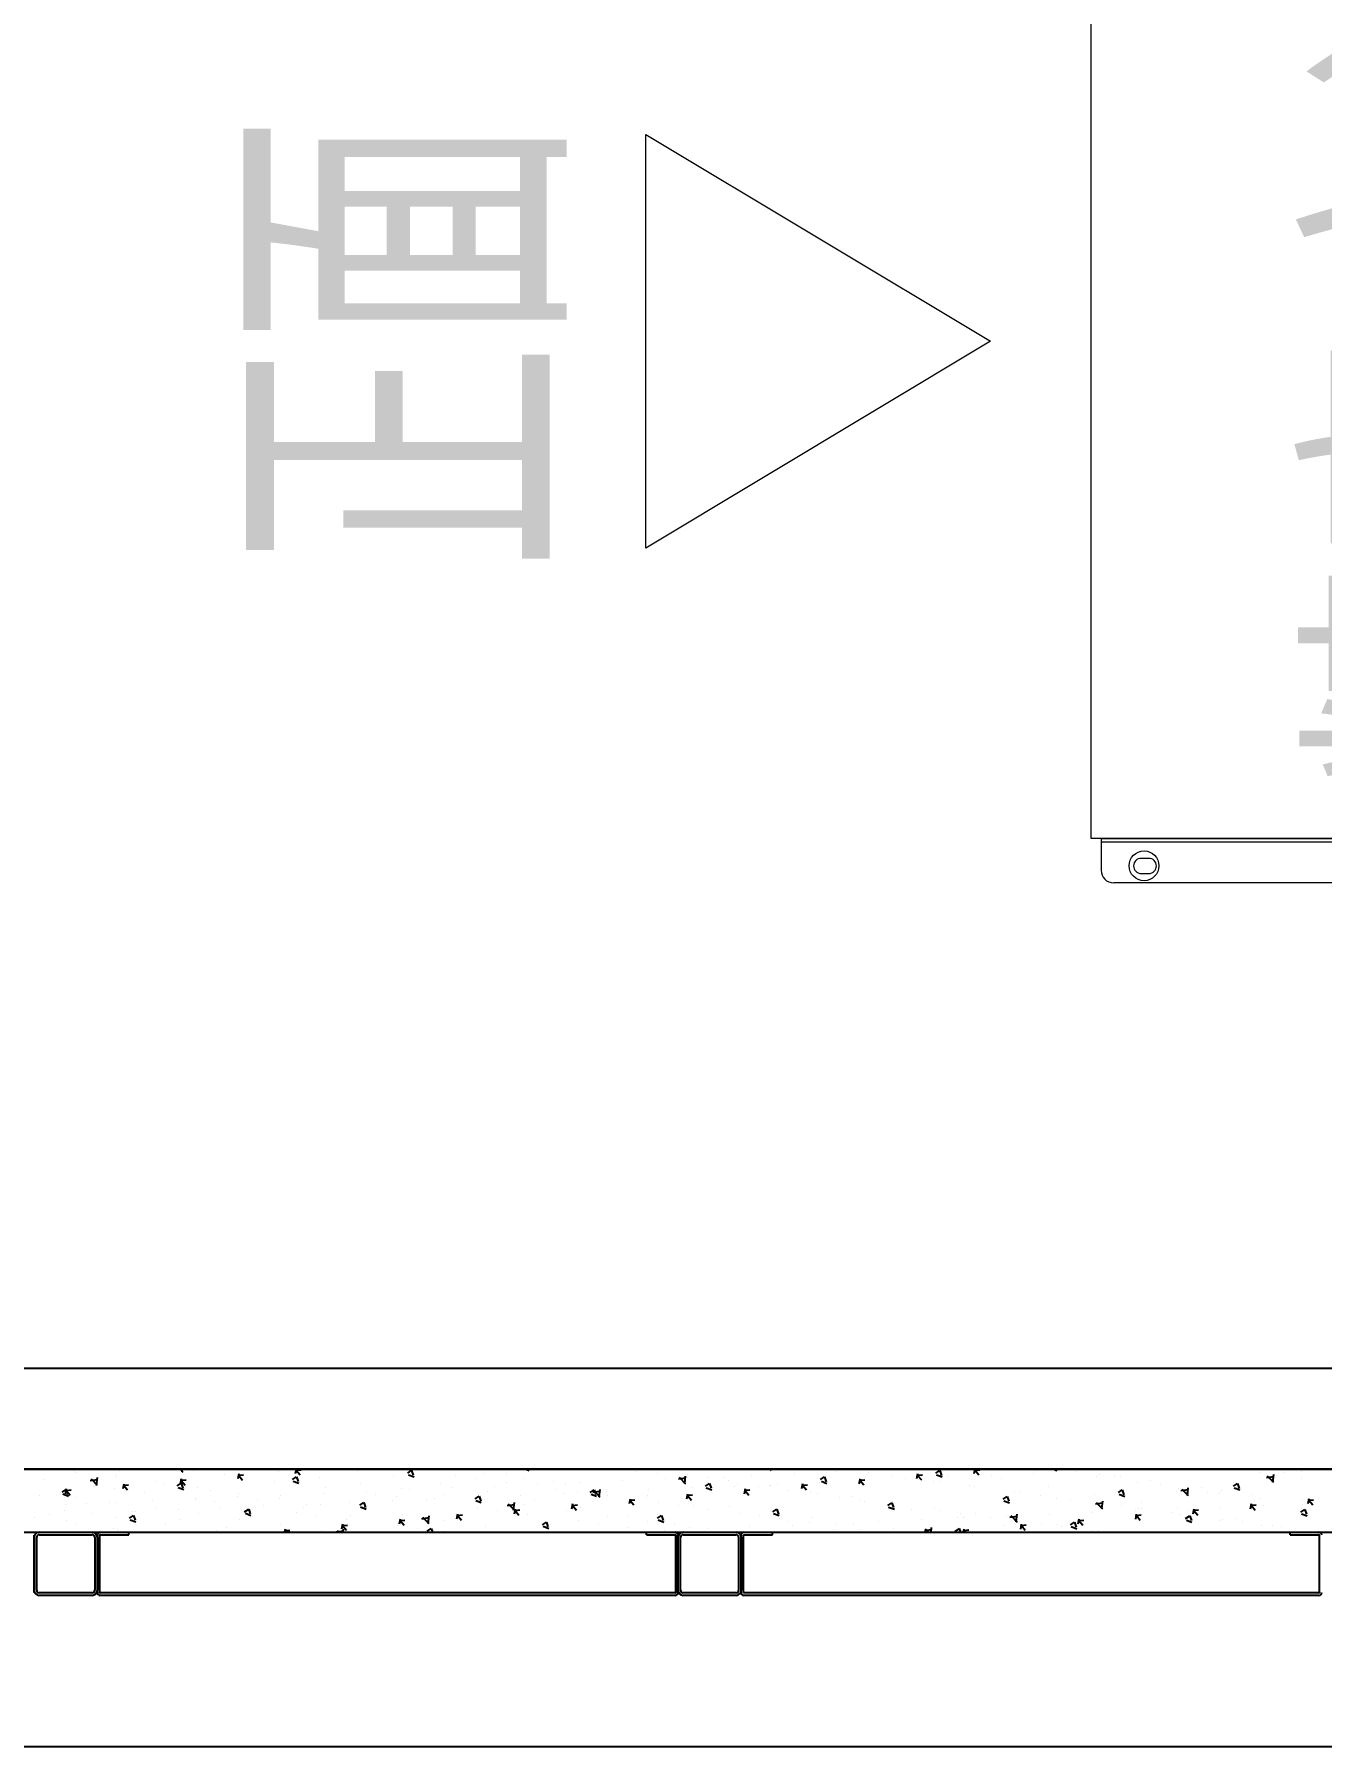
# Model space of a CAD drawing. Extents: x 758840 to 1108724, y -102573 to 143521.
# Drawn here: x 862002 to 863022, y 64583 to 65940 of the extents above; entities that cross this region are included whole.
import ezdxf

# ---------------------------------------------------------------- set-up
doc = ezdxf.new("R2010")
doc.units = 0
doc.header["$LTSCALE"] = 1000
doc.header["$MEASUREMENT"] = 0
doc.linetypes.add('DASHDOT', pattern=[1, 0.5, -0.25, 0, -0.25])
for name, color, linetype in [('02电气-设备', 255, 'Continuous'), ('02电气-设备基础', 252, 'Continuous'), ('DX', 3, 'DASHDOT'), ('LWIRE', 1, 'Continuous')]:
    doc.layers.add(name, color=color, linetype=linetype)
doc.layers.add('ACS_KT_LH', color=51, linetype='ACS-LH', lineweight=60)
doc.styles.get("Standard").update_dxf_attribs({"font": 'gbenor.shx', "bigfont": 'gbcbig.shx'})
doc.styles.add('宋体', font='', dxfattribs={"width": 0.7})
doc.styles.get('宋体').set_extended_font_data('SimSun')
doc.linetypes.add('ACS-LH', pattern='A,1,-0.25,1,-0.25,1,-0.25,1,-0.4,["LH",宋体,S=0.25,R=0,X=-0.2,Y=-0.1],-0.4', length=5.55)

# ---------------------------------------------------------------- blocks, each defined once
blk = doc.blocks.new('空调新风一体机')
at = {"layer": 'ACS_KT_LH', "linetype": 'ByBlock', "lineweight": 15}
for p, q in [((304.8, 1052.5), (632.7, 1052.5)), ((468.7, 779.5), (304.8, 1052.5)), ((632.7, 1052.5), (468.7, 779.5))]:
    blk.add_line(p, q, dxfattribs=at)
at = {"layer": 'DX', "linetype": 'ByBlock', "lineweight": 13}
for p, q in [((39.6, 18.1), (39.6, 681.8)), ((71.9, 691.8), (49.6, 691.8)), ((71.9, 8.1), (71.9, 691.8)), ((74.6, 691.8), (71.9, 691.8)), ((74.6, 8.1), (74.6, 691.8)), ((875.4, 691.8), (875.4, 8.1)), ((875.4, 691.8), (878.1, 691.8)), ((878.1, 691.8), (878.1, 8.1)), ((878.1, 691.8), (900.4, 691.8)), ((910.4, 681.8), (910.4, 18.1)), ((47, 660), (47, 654)), ((59, 654), (59, 660)), ((891, 660), (891, 654)), ((903, 654), (903, 660)), ((47, 46), (47, 40)), ((59, 40), (59, 46)), ((891, 46), (891, 40)), ((903, 40), (903, 46)), ((71.9, 8.1), (49.6, 8.1)), ((74.6, 8.1), (71.9, 8.1)), ((875.4, 8.1), (878.1, 8.1)), ((878.1, 8.1), (900.4, 8.1))]:
    blk.add_line(p, q, dxfattribs=at)
blk.add_lwpolyline([(75, 700), (75, 0), (875, 0), (875, 700)], close=True, dxfattribs=at)
blk.add_circle((53.1, 657.8), 11.8, dxfattribs=at)
for centre, radius, start, end in [((49.6, 681.8), 10, 90, 180), ((900.4, 681.8), 10, 0, 90), ((53, 660), 6, 0, 180), ((897, 660), 6, 0, 180), ((53, 654), 6, 180, 0), ((897, 654), 6, 180, 0), ((53, 46), 6, 0, 180), ((897, 46), 6, 0, 180), ((53, 40), 6, 180, 0), ((897, 40), 6, 180, 0), ((49.6, 18.1), 10, 180, 270), ((900.4, 18.1), 10, 270, 0)]:
    blk.add_arc(centre, radius, start, end, dxfattribs=at)
at = {"linetype": 'ByBlock', "lineweight": 15}
blk.add_text('正面', height=250, dxfattribs=at).set_placement((287.2, 1115.2))
at = {"layer": 'LWIRE', "lineweight": -3}
blk.add_text('精密空调', height=250, dxfattribs=at).set_placement((114.9, 259.7))
blk = doc.blocks.new('BD4-PAL0101-HVPM02')
at = {"layer": '02电气-设备'}
for p, q in [((8381447.4, -4149494.4), (8394807.4, -4149494.4)), ((8394853.4, -4149494.4), (8391303.4, -4149494.4)), ((8393300.6, -4149502.5), (8393300.6, -4149502.5)), ((8393325.1, -4149495.5), (8393325.1, -4149495.5)), ((8393327, -4149497), (8393327, -4149497)), ((8393337.8, -4149503.3), (8393343.4, -4149502.5)), ((8393338.4, -4149502.1), (8393343.3, -4149507.2)), ((8393343.2, -4149501.1), (8393342.5, -4149507.1)), ((8393357.7, -4149500), (8393357.7, -4149500)), ((8393358.8, -4149499), (8393358.8, -4149499)), ((8393360.9, -4149495.6), (8393360.9, -4149495.6)), ((8393364.3, -4149506.2), (8393363.5, -4149510.1)), ((8393364.4, -4149507.2), (8393368.2, -4149506.9)), ((8393364.4, -4149507.3), (8393367.4, -4149510.9)), ((8393389.8, -4149504), (8393389.8, -4149504)), ((8393395.8, -4149505.4), (8393395.8, -4149505.4)), ((8393406.7, -4149507.6), (8393409.9, -4149505.5)), ((8393408.9, -4149494.4), (8393411.1, -4149496.7)), ((8393409.8, -4149502.2), (8393409.1, -4149506.2)), ((8393409.9, -4149503.2), (8393413.7, -4149502.9)), ((8393409.9, -4149503.3), (8393413, -4149507)), ((8393409.9, -4149505.5), (8393411.2, -4149509.4)), ((8393410.5, -4149494.4), (8393410.3, -4149496.6)), ((8393419.9, -4149495.4), (8393419.9, -4149495.4)), ((8393444, -4149498.5), (8393444, -4149498.5)), ((8393455.4, -4149498.2), (8393454.6, -4149502.2)), ((8393455.5, -4149499.2), (8393459.3, -4149498.9)), ((8393455.5, -4149499.3), (8393458.5, -4149503)), ((8393484.1, -4149503.8), (8393484.1, -4149503.8)), ((8393486.7, -4149496.2), (8393486.7, -4149496.2)), ((8393498, -4149502.6), (8393501.2, -4149500.4)), ((8393498.6, -4149503.8), (8393503, -4149505.5)), ((8393500, -4149505.9), (8393500, -4149505.9)), ((8393500.9, -4149494.4), (8393500.2, -4149498.2)), ((8393501, -4149495.3), (8393504.8, -4149494.9)), ((8393501, -4149495.3), (8393504.1, -4149499)), ((8393501.2, -4149500.4), (8393502.4, -4149504.3)), ((8393519.6, -4149500.9), (8393519.6, -4149500.9)), ((8393549.1, -4149494.4), (8393549.6, -4149495)), ((8393552.2, -4149505.4), (8393552.2, -4149505.4)), ((8393578.3, -4149499.3), (8393578.3, -4149499.3)), ((8393587.4, -4149494.6), (8393587.4, -4149494.6)), ((8393589.3, -4149497.5), (8393592.4, -4149495.3)), ((8393589.8, -4149498.8), (8393594.3, -4149500.5)), ((8393592.4, -4149495.4), (8393593.7, -4149499.2)), ((8393615.4, -4149505.6), (8393615.4, -4149505.6)), ((8393627.5, -4149499.8), (8393627.5, -4149499.8)), ((8393643.4, -4149501.9), (8393643.4, -4149501.9)), ((8393649.1, -4149497.6), (8393649.1, -4149497.6)), ((8393667.4, -4149505.1), (8393667.4, -4149505.1)), ((8393667.6, -4149498.1), (8393667.6, -4149498.1)), ((8393681.2, -4149501.6), (8393681.2, -4149501.6)), ((8393682.9, -4149494.4), (8393685.5, -4149495.4)), ((8393692, -4149506.4), (8393692, -4149506.4)), ((8393704.6, -4149504.4), (8393704.6, -4149504.4)), ((8393714.2, -4149506.4), (8393714.2, -4149506.4)), ((8393725.9, -4149505), (8393725.9, -4149505)), ((8393759.8, -4149503.6), (8393759.8, -4149503.6)), ((8393770.9, -4149495.9), (8393770.9, -4149495.9)), ((8393786.8, -4149498), (8393786.8, -4149498)), ((8393793.7, -4149502.1), (8393793.7, -4149502.1)), ((8393803, -4149494.9), (8393803, -4149494.9)), ((8393803.7, -4149502.1), (8393809.4, -4149501.3)), ((8393804.3, -4149500.8), (8393809.3, -4149506)), ((8393809.2, -4149499.9), (8393808.5, -4149505.9)), ((8393810.8, -4149501.1), (8393810.8, -4149501.1)), ((8393811.1, -4149498.6), (8393811.1, -4149498.6)), ((8393825.1, -4149507.8), (8393828.3, -4149505.7)), ((8393827.6, -4149500.7), (8393827.6, -4149500.7)), ((8393828.3, -4149505.7), (8393829.6, -4149509.5)), ((8393840, -4149501.3), (8393840, -4149501.3)), ((8393843.7, -4149503), (8393843.7, -4149503)), ((8393850.9, -4149506.4), (8393850.9, -4149506.4)), ((8393861.5, -4149499.3), (8393861.5, -4149499.3)), ((8393875.7, -4149507.1), (8393875.7, -4149507.1)), ((8393876, -4149494.4), (8393877.1, -4149495.5)), ((8393876.4, -4149494.4), (8393876.2, -4149495.4)), ((8393882, -4149506.4), (8393882, -4149506.4)), ((8393895.4, -4149497.8), (8393895.4, -4149497.8)), ((8393902, -4149506.1), (8393901.3, -4149510.1)), ((8393902.1, -4149507.2), (8393905.9, -4149506.8)), ((8393902.1, -4149507.2), (8393905.2, -4149510.9)), ((8393915.9, -4149504.9), (8393915.9, -4149504.9)), ((8393916.4, -4149502.7), (8393919.6, -4149500.6)), ((8393917, -4149504), (8393921.4, -4149505.7)), ((8393919.5, -4149500.6), (8393920.8, -4149504.4)), ((8393929.3, -4149496.4), (8393929.3, -4149496.4)), ((8393940.6, -4149495.2), (8393940.6, -4149495.2)), ((8393947.6, -4149502.1), (8393946.8, -4149506.1)), ((8393947.7, -4149503.2), (8393951.4, -4149502.8)), ((8393947.7, -4149503.3), (8393950.7, -4149506.9)), ((8393949.8, -4149503.5), (8393949.8, -4149503.5)), ((8393954.2, -4149497.2), (8393954.2, -4149497.2)), ((8393963.2, -4149495), (8393963.2, -4149495)), ((8393972.6, -4149499.3), (8393972.6, -4149499.3)), ((8393983.7, -4149502.1), (8393983.7, -4149502.1)), ((8393993.1, -4149498.1), (8393992.4, -4149502.1)), ((8393993.2, -4149499.2), (8393997, -4149498.9)), ((8393993.2, -4149499.3), (8393996.3, -4149502.9)), ((8393994.3, -4149502.4), (8393994.3, -4149502.4)), ((8394005.6, -4149504), (8394005.6, -4149504)), ((8394007.6, -4149497.6), (8394010.8, -4149495.5)), ((8394008.2, -4149498.9), (8394012.7, -4149500.6)), ((8394010.2, -4149504.5), (8394010.2, -4149504.5)), ((8394010.8, -4149495.5), (8394012.1, -4149499.3)), ((8394017.6, -4149500.6), (8394017.6, -4149500.6)), ((8394022.5, -4149495.2), (8394022.5, -4149495.2)), ((8394038.6, -4149494.4), (8394037.9, -4149498.1)), ((8394038.7, -4149495.2), (8394042.5, -4149494.9)), ((8394038.8, -4149495.3), (8394041.8, -4149498.9)), ((8394051.5, -4149499.2), (8394051.5, -4149499.2)), ((8394059.6, -4149501.5), (8394059.6, -4149501.5)), ((8394085.4, -4149497.8), (8394085.4, -4149497.8)), ((8394086.9, -4149494.4), (8394087.4, -4149494.9)), ((8394101, -4149494.4), (8394103.9, -4149495.5)), ((8394102.5, -4149496.2), (8394102.5, -4149496.2)), ((8394119.3, -4149496.3), (8394119.3, -4149496.3)), ((8394135.1, -4149500.6), (8394135.1, -4149500.6)), ((8394137.7, -4149498.5), (8394137.7, -4149498.5)), ((8394148.9, -4149500.3), (8394148.9, -4149500.3)), ((8394153.2, -4149494.9), (8394153.2, -4149494.9)), ((8394153.6, -4149500.6), (8394153.6, -4149500.6)), ((8394167.2, -4149504.7), (8394167.2, -4149504.7)), ((8394177.7, -4149503.7), (8394177.7, -4149503.7)), ((8394185.9, -4149506.6), (8394185.9, -4149506.6)), ((8394243.5, -4149507.9), (8394246.7, -4149505.8)), ((8394246.7, -4149505.8), (8394248, -4149509.6)), ((8394264.1, -4149496.9), (8394264.1, -4149496.9)), ((8394269.7, -4149500.9), (8394275.4, -4149500.1)), ((8394270.3, -4149499.6), (8394275.3, -4149504.8)), ((8394275.1, -4149498.7), (8394274.4, -4149504.7)), ((8394281.1, -4149494.5), (8394281.1, -4149494.5)), ((8394284.2, -4149497.1), (8394284.2, -4149497.1)), ((8394297, -4149496.6), (8394297, -4149496.6)), ((8394297, -4149501.6), (8394297, -4149501.6)), ((8393297.5, -4149514.9), (8393297.5, -4149514.9)), ((8393315.5, -4149512.7), (8393318.6, -4149510.6)), ((8393316.1, -4149514), (8393320.5, -4149515.7)), ((8393318.7, -4149510.1), (8393318, -4149514.1)), ((8393318.6, -4149510.6), (8393319.9, -4149514.4)), ((8393318.8, -4149511.2), (8393322.6, -4149510.9)), ((8393318.8, -4149511.3), (8393321.9, -4149514.9)), ((8393325.9, -4149516.6), (8393325.9, -4149516.6)), ((8393340.7, -4149507.8), (8393340.7, -4149507.8)), ((8393353, -4149520.7), (8393353, -4149520.7)), ((8393356.6, -4149509.9), (8393356.6, -4149509.9)), ((8393380.6, -4149513), (8393380.6, -4149513)), ((8393386.9, -4149519.3), (8393386.9, -4149519.3)), ((8393407.3, -4149508.9), (8393411.8, -4149510.6)), ((8393420.8, -4149517.9), (8393420.8, -4149517.9)), ((8393420.8, -4149518.3), (8393420.8, -4149518.3)), ((8393422.7, -4149508.8), (8393422.7, -4149508.8)), ((8393432.8, -4149511.7), (8393432.8, -4149511.7)), ((8393436.6, -4149520.4), (8393436.6, -4149520.4)), ((8393454.7, -4149516.4), (8393454.7, -4149516.4)), ((8393455.3, -4149513.3), (8393455.3, -4149513.3)), ((8393469.9, -4149518.1), (8393469.9, -4149518.1)), ((8393487.4, -4149517.3), (8393487.4, -4149517.3)), ((8393488.6, -4149515), (8393488.6, -4149515)), ((8393522.5, -4149513.6), (8393522.5, -4149513.6)), ((8393524, -4149509.1), (8393524, -4149509.1)), ((8393543, -4149520.7), (8393543, -4149520.7)), ((8393556.4, -4149512.1), (8393556.4, -4149512.1)), ((8393564.1, -4149514.3), (8393564.1, -4149514.3)), ((8393576.9, -4149519.2), (8393576.9, -4149519.2)), ((8393580, -4149516.4), (8393580, -4149516.4)), ((8393584.3, -4149509.5), (8393584.3, -4149509.5)), ((8393590.3, -4149510.7), (8393590.3, -4149510.7)), ((8393604.1, -4149519.6), (8393604.1, -4149519.6)), ((8393610.8, -4149517.8), (8393610.8, -4149517.8)), ((8393617.3, -4149514.2), (8393617.3, -4149514.2)), ((8393624.2, -4149509.3), (8393624.2, -4149509.3)), ((8393642.6, -4149518), (8393645.8, -4149515.8)), ((8393643.2, -4149519.2), (8393647.6, -4149520.9)), ((8393644.7, -4149516.4), (8393644.7, -4149516.4)), ((8393645.8, -4149515.8), (8393647.1, -4149519.7)), ((8393649.9, -4149518.7), (8393649.9, -4149518.7)), ((8393652.4, -4149512), (8393652.4, -4149512)), ((8393658.1, -4149507.8), (8393658.1, -4149507.8)), ((8393678.6, -4149514.9), (8393678.6, -4149514.9)), ((8393689.4, -4149518.4), (8393689.4, -4149518.4)), ((8393707.5, -4149510.4), (8393707.5, -4149510.4)), ((8393712.5, -4149513.5), (8393712.5, -4149513.5)), ((8393723.4, -4149512.5), (8393723.4, -4149512.5)), ((8393733.9, -4149512.9), (8393737, -4149510.7)), ((8393734.5, -4149514.1), (8393738.9, -4149515.9)), ((8393736, -4149512.6), (8393741.6, -4149511.8)), ((8393736.6, -4149511.4), (8393741.5, -4149516.5)), ((8393737, -4149510.7), (8393738.3, -4149514.6)), ((8393741.4, -4149510.4), (8393740.7, -4149516.4)), ((8393741.7, -4149510.8), (8393741.7, -4149510.8)), ((8393746.4, -4149512.1), (8393746.4, -4149512.1)), ((8393746.8, -4149510.9), (8393746.8, -4149510.9)), ((8393747.5, -4149515.6), (8393747.5, -4149515.6)), ((8393765.4, -4149518.1), (8393764.7, -4149522)), ((8393765.5, -4149519.1), (8393769.3, -4149518.8)), ((8393765.5, -4149519.2), (8393768.5, -4149522.8)), ((8393778.7, -4149517.1), (8393778.7, -4149517.1)), ((8393778.9, -4149514.9), (8393778.9, -4149514.9)), ((8393780.3, -4149510.6), (8393780.3, -4149510.6)), ((8393810.9, -4149514.1), (8393810.2, -4149518.1)), ((8393811, -4149515.1), (8393814.8, -4149514.8)), ((8393811, -4149515.2), (8393814.1, -4149518.9)), ((8393811.8, -4149519.7), (8393811.8, -4149519.7)), ((8393814.2, -4149509.2), (8393814.2, -4149509.2)), ((8393825.7, -4149509.1), (8393830.2, -4149510.8)), ((8393848.1, -4149507.8), (8393848.1, -4149507.8)), ((8393856.5, -4149510.1), (8393855.7, -4149514.1)), ((8393856.6, -4149511.1), (8393860.4, -4149510.8)), ((8393856.6, -4149511.2), (8393859.6, -4149514.9)), ((8393866.8, -4149508.5), (8393866.8, -4149508.5)), ((8393877, -4149507.6), (8393877, -4149507.6)), ((8393890.9, -4149511.7), (8393890.9, -4149511.7)), ((8393908.7, -4149511.9), (8393908.7, -4149511.9)), ((8393914.1, -4149514), (8393914.1, -4149514)), ((8393931, -4149516.9), (8393931, -4149516.9)), ((8393941.3, -4149516.3), (8393941.3, -4149516.3)), ((8393946.9, -4149519), (8393946.9, -4149519)), ((8393951.1, -4149520.3), (8393951.1, -4149520.3)), ((8393973.4, -4149520.4), (8393973.4, -4149520.4)), ((8394034.3, -4149507.7), (8394034.3, -4149507.7)), ((8394038.2, -4149508.5), (8394038.2, -4149508.5)), ((8394061, -4149518.1), (8394064.2, -4149516)), ((8394061.6, -4149519.4), (8394066, -4149521.1)), ((8394064.2, -4149516), (8394065.4, -4149519.8)), ((8394070.3, -4149512.5), (8394070.3, -4149512.5)), ((8394074.4, -4149513), (8394074.4, -4149513)), ((8394090.3, -4149515.1), (8394090.3, -4149515.1)), ((8394096.6, -4149507.9), (8394096.6, -4149507.9)), ((8394103.3, -4149517.3), (8394103.3, -4149517.3)), ((8394114.3, -4149518.2), (8394114.3, -4149518.2)), ((8394133.6, -4149514.2), (8394133.6, -4149514.2)), ((8394134.8, -4149520.7), (8394139.7, -4149525.8)), ((8394139.6, -4149519.7), (8394138.9, -4149525.7)), ((8394152.3, -4149513), (8394155.4, -4149510.9)), ((8394152.8, -4149514.3), (8394157.3, -4149516)), ((8394155.4, -4149510.9), (8394156.7, -4149514.7)), ((8394170.7, -4149520.6), (8394170.7, -4149520.6)), ((8394200.2, -4149509.5), (8394200.2, -4149509.5)), ((8394201.9, -4149511.4), (8394207.6, -4149510.6)), ((8394202.5, -4149510.2), (8394207.5, -4149515.3)), ((8394207.4, -4149509.2), (8394206.7, -4149515.2)), ((8394217.8, -4149509), (8394217.8, -4149509)), ((8394222.9, -4149513), (8394222.9, -4149513)), ((8394232.8, -4149513.9), (8394232.8, -4149513.9)), ((8394233.7, -4149511.1), (8394233.7, -4149511.1)), ((8394244.1, -4149509.2), (8394248.5, -4149510.9)), ((8394257.7, -4149514.3), (8394257.7, -4149514.3)), ((8394259.9, -4149519.4), (8394259.9, -4149519.4)), ((8394264.8, -4149518), (8394264.8, -4149518)), ((8394297.8, -4149519.6), (8394297.8, -4149519.6)), ((8394303.1, -4149518), (8394302.4, -4149522)), ((8394303.2, -4149519.1), (8394307, -4149518.7)), ((8394303.2, -4149519.1), (8394306.3, -4149522.8)), ((8393293.6, -4149533), (8393293.6, -4149533)), ((8393305.7, -4149530.7), (8393305.7, -4149530.7)), ((8393317.3, -4149527.5), (8393317.3, -4149527.5)), ((8393319.1, -4149522.2), (8393319.1, -4149522.2)), ((8393334.5, -4149521.3), (8393334.5, -4149521.3)), ((8393339.6, -4149529.3), (8393339.6, -4149529.3)), ((8393357.4, -4149532.8), (8393357.4, -4149532.8)), ((8393358.5, -4149521.1), (8393358.5, -4149521.1)), ((8393368.8, -4149533.2), (8393372, -4149531.1)), ((8393371.5, -4149527.6), (8393371.5, -4149527.6)), ((8393372, -4149531.1), (8393373.3, -4149534.9)), ((8393373.5, -4149527.8), (8393373.5, -4149527.8)), ((8393390.5, -4149525.2), (8393390.5, -4149525.2)), ((8393407.4, -4149526.4), (8393407.4, -4149526.4)), ((8393408.6, -4149534), (8393408.6, -4149534)), ((8393423.5, -4149529.9), (8393423.5, -4149529.9)), ((8393441.3, -4149525), (8393441.3, -4149525)), ((8393456.1, -4149534.4), (8393456.1, -4149534.4)), ((8393460.1, -4149528.1), (8393463.3, -4149526)), ((8393460.7, -4149523.6), (8393460.7, -4149523.6)), ((8393460.7, -4149529.4), (8393465.1, -4149531.1)), ((8393463.3, -4149526), (8393464.5, -4149529.8)), ((8393475.2, -4149523.5), (8393475.2, -4149523.5)), ((8393500.8, -4149528.9), (8393500.8, -4149528.9)), ((8393506.9, -4149524.5), (8393506.9, -4149524.5)), ((8393509.1, -4149522.1), (8393509.1, -4149522.1)), ((8393516.7, -4149530.9), (8393516.7, -4149530.9)), ((8393520.4, -4149522.1), (8393520.4, -4149522.1)), ((8393540.7, -4149534.1), (8393540.7, -4149534.1)), ((8393543.9, -4149530.8), (8393543.9, -4149530.8)), ((8393551.4, -4149523), (8393554.5, -4149520.9)), ((8393551.9, -4149524.3), (8393556.4, -4149526)), ((8393553, -4149526.6), (8393553, -4149526.6)), ((8393554.5, -4149520.9), (8393555.8, -4149524.8)), ((8393583.2, -4149534), (8393582.5, -4149538)), ((8393585.1, -4149530.6), (8393585.1, -4149530.6)), ((8393600.4, -4149533.7), (8393606.1, -4149532.8)), ((8393601, -4149532.4), (8393606, -4149537.5)), ((8393605.9, -4149531.4), (8393605.2, -4149537.4)), ((8393628.7, -4149530), (8393628, -4149534)), ((8393628.8, -4149531.1), (8393632.6, -4149530.7)), ((8393628.8, -4149531.1), (8393631.9, -4149534.8)), ((8393644.2, -4149524.9), (8393644.2, -4149524.9)), ((8393660.1, -4149527), (8393660.1, -4149527)), ((8393668.2, -4149523.2), (8393673.8, -4149522.3)), ((8393668.8, -4149521.9), (8393673.8, -4149527)), ((8393673.6, -4149520.9), (8393672.9, -4149526.9)), ((8393674.3, -4149526), (8393673.6, -4149530)), ((8393674.4, -4149527.1), (8393678.2, -4149526.7)), ((8393674.4, -4149527.2), (8393677.4, -4149530.8)), ((8393682, -4149522.8), (8393682, -4149522.8)), ((8393684.1, -4149530.1), (8393684.1, -4149530.1)), ((8393714.9, -4149527.5), (8393714.9, -4149527.5)), ((8393719.8, -4149522), (8393719.1, -4149526)), ((8393719.9, -4149523.1), (8393723.7, -4149522.8)), ((8393719.9, -4149523.2), (8393723, -4149526.8)), ((8393726.5, -4149524.7), (8393726.5, -4149524.7)), ((8393747.6, -4149532), (8393747.6, -4149532)), ((8393763.5, -4149531.1), (8393763.5, -4149531.1)), ((8393787.2, -4149533.3), (8393790.4, -4149531.2)), ((8393787.6, -4149520.9), (8393787.6, -4149520.9)), ((8393790.4, -4149531.2), (8393791.7, -4149535.1)), ((8393803.5, -4149523), (8393803.5, -4149523)), ((8393815.7, -4149523.5), (8393815.7, -4149523.5)), ((8393827.5, -4149526.2), (8393827.5, -4149526.2)), ((8393844.4, -4149524.2), (8393844.4, -4149524.2)), ((8393852.8, -4149529.8), (8393852.8, -4149529.8)), ((8393867.6, -4149531.5), (8393867.6, -4149531.5)), ((8393876.5, -4149528.2), (8393876.5, -4149528.2)), ((8393878.5, -4149528.3), (8393881.6, -4149526.1)), ((8393879.1, -4149529.5), (8393883.5, -4149531.2)), ((8393881.6, -4149526.1), (8393882.9, -4149530)), ((8393883.5, -4149533.5), (8393883.5, -4149533.5)), ((8393909.5, -4149533), (8393909.5, -4149533)), ((8393969.7, -4149523.2), (8393972.9, -4149521)), ((8393970.3, -4149524.5), (8393974.8, -4149526.2)), ((8393970.9, -4149522.2), (8393970.9, -4149522.2)), ((8393972.9, -4149521.1), (8393974.2, -4149524.9)), ((8393988.1, -4149526.7), (8393988.1, -4149526.7)), ((8394006.4, -4149525.2), (8394006.4, -4149525.2)), ((8394011, -4149527.5), (8394011, -4149527.5)), ((8394025.2, -4149533), (8394025.2, -4149533)), ((8394026.9, -4149529.6), (8394026.9, -4149529.6)), ((8394029.9, -4149533.1), (8394029.9, -4149533.1)), ((8394039, -4149529.6), (8394039, -4149529.6)), ((8394051, -4149532.7), (8394051, -4149532.7)), ((8394063.8, -4149531.6), (8394063.8, -4149531.6)), ((8394066.4, -4149532.5), (8394072, -4149531.6)), ((8394067, -4149531.2), (8394072, -4149536.3)), ((8394071.8, -4149530.2), (8394071.1, -4149536.2)), ((8394071.1, -4149533.7), (8394071.1, -4149533.7)), ((8394097.7, -4149530.2), (8394097.7, -4149530.2)), ((8394120.9, -4149533.9), (8394120.2, -4149537.9)), ((8394131.6, -4149528.8), (8394131.6, -4149528.8)), ((8394134.2, -4149522), (8394139.8, -4149521.1)), ((8394135.9, -4149521.8), (8394135.9, -4149521.8)), ((8394154.4, -4149523.5), (8394154.4, -4149523.5)), ((8394165.5, -4149527.3), (8394165.5, -4149527.3)), ((8394166.5, -4149530), (8394165.8, -4149533.9)), ((8394166.6, -4149531), (8394170.4, -4149530.7)), ((8394166.6, -4149531.1), (8394169.6, -4149534.7)), ((8394167.9, -4149525.8), (8394167.9, -4149525.8)), ((8394170.3, -4149525.6), (8394170.3, -4149525.6)), ((8394194.4, -4149528.8), (8394194.4, -4149528.8)), ((8394199.4, -4149525.9), (8394199.4, -4149525.9)), ((8394200.9, -4149530.6), (8394200.9, -4149530.6)), ((8394205.6, -4149533.5), (8394208.8, -4149531.4)), ((8394207.7, -4149526.9), (8394207.7, -4149526.9)), ((8394208.8, -4149531.4), (8394210.1, -4149535.2)), ((8394212, -4149526), (8394211.3, -4149530)), ((8394212.1, -4149527), (8394215.9, -4149526.7)), ((8394212.1, -4149527.1), (8394215.2, -4149530.8)), ((8394233.3, -4149524.5), (8394233.3, -4149524.5)), ((8394234.5, -4149534.1), (8394234.5, -4149534.1)), ((8394244.7, -4149533.3), (8394244.7, -4149533.3)), ((8394257.6, -4149522), (8394256.8, -4149526)), ((8394257.7, -4149523), (8394261.5, -4149522.7)), ((8394257.7, -4149523.1), (8394260.7, -4149526.8)), ((8394267.2, -4149523), (8394267.2, -4149523)), ((8394296.9, -4149528.4), (8394300, -4149526.3)), ((8394297, -4149525.7), (8394297, -4149525.7)), ((8394297.5, -4149529.7), (8394301.9, -4149531.4)), ((8394297.8, -4149522.8), (8394297.8, -4149522.8)), ((8394300, -4149526.3), (8394301.3, -4149530.1)), ((8394301.1, -4149521.6), (8394301.1, -4149521.6)), ((8391303.4, -4149544.4), (8394853.4, -4149544.4)), ((8393293.4, -4149592.2), (8393293.4, -4149546.6)), ((8393293.4, -4149546.6), (8393293.4, -4149592.2)), ((8393297.4, -4149544.4), (8393339.4, -4149544.4)), ((8393297.4, -4149546.4), (8393339.4, -4149546.4)), ((8393319.3, -4149535.2), (8393319.3, -4149535.2)), ((8393326.6, -4149537.8), (8393326.6, -4149537.8)), ((8393343.4, -4149592.2), (8393343.4, -4149546.6)), ((8393345.4, -4149592.2), (8393345.4, -4149546.6)), ((8393345.6, -4149544.4), (8393368.4, -4149544.4)), ((8393345.6, -4149546.4), (8393368.4, -4149546.4)), ((8393356.3, -4149541.6), (8393356.3, -4149541.6)), ((8393359.2, -4149542.2), (8393359.2, -4149542.2)), ((8393368.4, -4149546.4), (8393368.4, -4149544.4)), ((8393369.4, -4149534.5), (8393373.9, -4149536.2)), ((8393373.3, -4149534.9), (8393373.3, -4149534.9)), ((8393397.4, -4149538.1), (8393397.4, -4149538.1)), ((8393437.5, -4149543.4), (8393437.5, -4149543.4)), ((8393445.6, -4149540.3), (8393445.6, -4149540.3)), ((8393488.2, -4149538.5), (8393488.2, -4149538.5)), ((8393492.1, -4149542), (8393491.7, -4149544.4)), ((8393492.2, -4149543), (8393496, -4149542.7)), ((8393492.2, -4149543.1), (8393493.3, -4149544.4)), ((8393521.2, -4149543.2), (8393521.2, -4149543.2)), ((8393532.7, -4149544.2), (8393538.3, -4149543.3)), ((8393533.3, -4149542.9), (8393534.7, -4149544.4)), ((8393537.7, -4149538), (8393536.9, -4149542)), ((8393537.7, -4149539), (8393541.5, -4149538.7)), ((8393537.7, -4149539.1), (8393540.8, -4149542.8)), ((8393538.1, -4149541.9), (8393537.8, -4149544.4)), ((8393580.9, -4149539.4), (8393580.9, -4149539.4)), ((8393581, -4149537.2), (8393581, -4149537.2)), ((8393583.3, -4149535), (8393587.1, -4149534.7)), ((8393583.3, -4149535.1), (8393586.4, -4149538.8)), ((8393596.7, -4149541.5), (8393596.7, -4149541.5)), ((8393604.7, -4149543.5), (8393607.9, -4149541.4)), ((8393607.9, -4149541.4), (8393608.9, -4149544.4)), ((8393618, -4149543.5), (8393618, -4149543.5)), ((8393618.1, -4149535.4), (8393618.1, -4149535.4)), ((8393650.7, -4149539.9), (8393650.7, -4149539.9)), ((8393682.7, -4149543.9), (8393682.7, -4149543.9)), ((8393696, -4149538.4), (8393699.1, -4149536.3)), ((8393696.6, -4149539.7), (8393701, -4149541.4)), ((8393699.1, -4149536.3), (8393700.4, -4149540.2)), ((8393724.2, -4149535.4), (8393724.2, -4149535.4)), ((8393740.1, -4149537.5), (8393740.1, -4149537.5)), ((8393764.2, -4149540.7), (8393764.2, -4149540.7)), ((8393778.4, -4149546.4), (8393778.4, -4149544.4)), ((8393778.4, -4149544.4), (8393801.2, -4149544.4)), ((8393778.4, -4149546.4), (8393801.2, -4149546.4)), ((8393779.6, -4149536.1), (8393779.6, -4149536.1)), ((8393787.8, -4149534.6), (8393792.3, -4149536.3)), ((8393792.7, -4149543.1), (8393792.7, -4149543.1)), ((8393800.5, -4149537.4), (8393800.5, -4149537.4)), ((8393801.4, -4149546.6), (8393801.4, -4149592.2)), ((8393803.4, -4149592.2), (8393803.4, -4149546.6)), ((8393803.4, -4149546.6), (8393803.4, -4149592.2)), ((8393807.4, -4149544.4), (8393849.4, -4149544.4)), ((8393807.4, -4149546.4), (8393849.4, -4149546.4)), ((8393812.6, -4149540.8), (8393812.6, -4149540.8)), ((8393826.6, -4149541.7), (8393826.6, -4149541.7)), ((8393837.6, -4149543.8), (8393837.6, -4149543.8)), ((8393853.4, -4149592.2), (8393853.4, -4149546.6)), ((8393855.4, -4149592.2), (8393855.4, -4149546.6)), ((8393855.6, -4149544.4), (8393878.4, -4149544.4)), ((8393855.6, -4149546.4), (8393878.4, -4149546.4)), ((8393860.4, -4149540.2), (8393860.4, -4149540.2)), ((8393878.4, -4149546.4), (8393878.4, -4149544.4)), ((8393889.8, -4149536.2), (8393889.8, -4149536.2)), ((8393894.3, -4149538.8), (8393894.3, -4149538.8)), ((8393907.6, -4149536.7), (8393907.6, -4149536.7)), ((8393926.8, -4149542.6), (8393926.8, -4149542.6)), ((8393928.2, -4149537.4), (8393928.2, -4149537.4)), ((8393942.1, -4149537.5), (8393942.1, -4149537.5)), ((8393947.7, -4149542), (8393947.7, -4149542)), ((8393962.1, -4149535.9), (8393962.1, -4149535.9)), ((8393963.6, -4149544.1), (8393963.6, -4149544.1)), ((8393974.2, -4149541.5), (8393974.2, -4149541.5)), ((8393996, -4149534.5), (8393996, -4149534.5)), ((8393998.6, -4149543), (8394004.3, -4149542.1)), ((8393999.2, -4149541.7), (8394001.8, -4149544.4)), ((8394004.1, -4149540.7), (8394003.6, -4149544.4)), ((8394023.1, -4149543.7), (8394026.3, -4149541.5)), ((8394026.2, -4149541.5), (8394027.2, -4149544.4)), ((8394029.9, -4149541.9), (8394029.4, -4149544.4)), ((8394029.9, -4149543), (8394033.7, -4149542.6)), ((8394029.9, -4149543), (8394031.1, -4149544.4)), ((8394062.2, -4149539.4), (8394062.2, -4149539.4)), ((8394075.4, -4149537.9), (8394074.7, -4149541.9)), ((8394075.5, -4149539), (8394079.3, -4149538.6)), ((8394075.5, -4149539.1), (8394078.5, -4149542.7)), ((8394091.1, -4149538), (8394091.1, -4149538)), ((8394104, -4149538.4), (8394104, -4149538.4)), ((8394107, -4149540.1), (8394107, -4149540.1)), ((8394114.4, -4149538.6), (8394117.5, -4149536.4)), ((8394114.9, -4149539.9), (8394119.4, -4149541.6)), ((8394117.5, -4149536.5), (8394118.8, -4149540.3)), ((8394121, -4149535), (8394124.8, -4149534.7)), ((8394121, -4149535.1), (8394124.1, -4149538.7)), ((8394131, -4149543.3), (8394131, -4149543.3)), ((8394136.6, -4149542.9), (8394136.6, -4149542.9)), ((8394206.2, -4149534.8), (8394210.6, -4149536.5)), ((8394233.5, -4149535.1), (8394233.5, -4149535.1)), ((8394250.4, -4149536.2), (8394250.4, -4149536.2)), ((8394265.6, -4149539.1), (8394265.6, -4149539.1)), ((8394274.4, -4149539.3), (8394274.4, -4149539.3)), ((8394281.8, -4149539.7), (8394281.8, -4149539.7)), ((8394288.4, -4149546.4), (8394288.4, -4149544.4)), ((8394288.4, -4149544.4), (8394311.2, -4149544.4)), ((8394288.4, -4149546.4), (8394311.2, -4149546.4)), ((8394298.6, -4149543.9), (8394298.6, -4149543.9)), ((8394311.4, -4149546.6), (8394311.4, -4149592.2)), ((8393293.4, -4149590.4), (8393293.4, -4149548.4)), ((8393295.4, -4149590.4), (8393295.4, -4149548.4)), ((8393341.4, -4149548.4), (8393341.4, -4149590.4)), ((8393343.4, -4149548.4), (8393343.4, -4149590.4)), ((8393803.4, -4149590.4), (8393803.4, -4149548.4)), ((8393805.4, -4149590.4), (8393805.4, -4149548.4)), ((8393851.4, -4149548.4), (8393851.4, -4149590.4)), ((8393853.4, -4149548.4), (8393853.4, -4149590.4)), ((8393339.4, -4149592.4), (8393297.4, -4149592.4)), ((8393339.4, -4149594.4), (8393297.4, -4149594.4)), ((8393801.2, -4149592.4), (8393345.6, -4149592.4)), ((8393801.2, -4149594.4), (8393345.6, -4149594.4)), ((8393849.4, -4149592.4), (8393807.4, -4149592.4)), ((8393849.4, -4149594.4), (8393807.4, -4149594.4)), ((8394311.2, -4149592.4), (8393855.6, -4149592.4)), ((8394311.2, -4149594.4), (8393855.6, -4149594.4))]:
    blk.add_line(p, q, dxfattribs=at)
for centre, radius, start, end in [((8393297.4, -4149548.4), 4, 90, 180), ((8393297.4, -4149548.4), 2, 90, 180), ((8393339.4, -4149548.4), 4, 0, 90), ((8393339.4, -4149548.4), 2, 0, 90), ((8393345.6, -4149546.6), 2.2, 90, 180), ((8393345.6, -4149546.6), 0.2, 90, 180), ((8393801.2, -4149546.6), 2.2, 0, 90), ((8393801.2, -4149546.6), 0.2, 0, 90), ((8393807.4, -4149548.4), 4, 90, 180), ((8393807.4, -4149548.4), 2, 90, 180), ((8393849.4, -4149548.4), 4, 0, 90), ((8393849.4, -4149548.4), 2, 0, 90), ((8393855.6, -4149546.6), 2.2, 90, 180), ((8393855.6, -4149546.6), 0.2, 90, 180), ((8394311.2, -4149546.6), 2.2, 0, 90), ((8394311.2, -4149546.6), 0.2, 0, 90), ((8393297.4, -4149590.4), 4, 180, 270), ((8393297.4, -4149590.4), 2, 180, 270), ((8393339.4, -4149590.4), 2, 270, 0), ((8393339.4, -4149590.4), 4, 270, 0), ((8393345.6, -4149592.2), 2.2, 180, 270), ((8393345.6, -4149592.2), 0.2, 180, 270), ((8393801.2, -4149592.2), 0.2, 270, 0), ((8393801.2, -4149592.2), 2.2, 270, 0), ((8393807.4, -4149590.4), 4, 180, 270), ((8393807.4, -4149590.4), 2, 180, 270), ((8393849.4, -4149590.4), 2, 270, 0), ((8393849.4, -4149590.4), 4, 270, 0), ((8393855.6, -4149592.2), 2.2, 180, 270), ((8393855.6, -4149592.2), 0.2, 180, 270), ((8394311.2, -4149592.2), 0.2, 270, 0), ((8394311.2, -4149592.2), 2.2, 270, 0)]:
    blk.add_arc(centre, radius, start, end, dxfattribs=at)
at = {"layer": '02电气-设备', "color": 5, "rotation": 90}
blk.add_blockref('空调新风一体机', (8394830.4, -4149069.4), dxfattribs=at)

msp = doc.modelspace()

# ---------------------------------------------------------------- linework, layer by layer
at = {"layer": '02电气-设备基础'}
msp.add_lwpolyline([(901460.28, 64582.52), (847360.28, 64582.52), (847360.28, 64882.52), (901460.28, 64882.52)], close=True, dxfattribs=at)

# ---------------------------------------------------------------- block references
at = {"layer": '02电气-设备'}
msp.add_blockref('BD4-PAL0101-HVPM02', (-7531291.39, 4214296.89, 0), dxfattribs=at)

doc.saveas('drawing.dxf')
